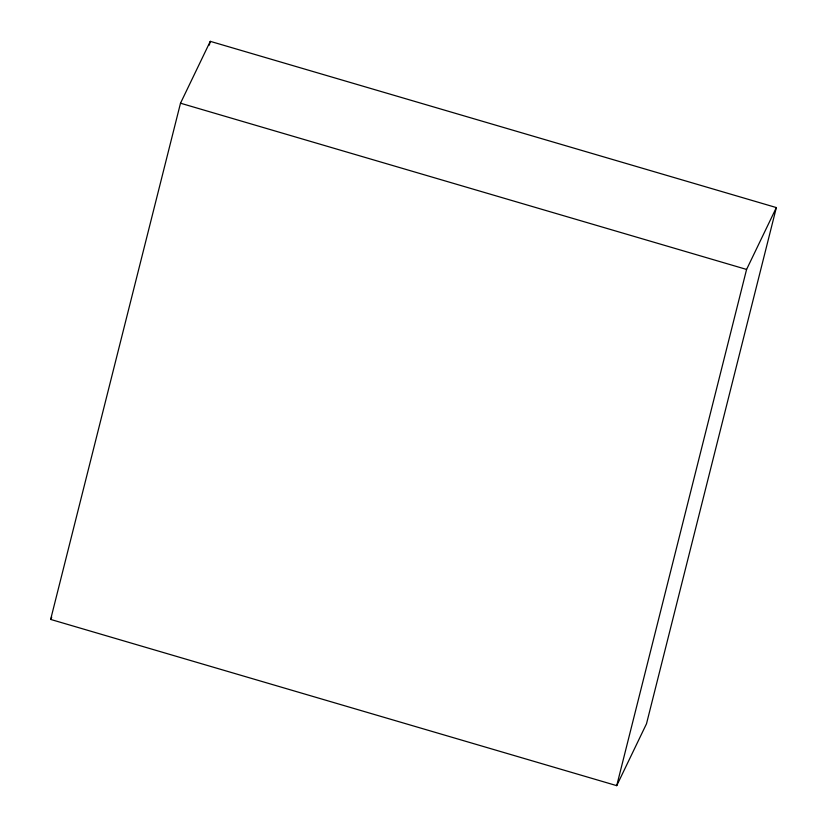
<?xml version="1.0" encoding="UTF-8"?>
<svg xmlns="http://www.w3.org/2000/svg" width="827" height="827" viewBox="0 0 827 827"><rect width="100%" height="100%" fill="white"/><g stroke="black" fill="none" stroke-linecap="round" stroke-linejoin="round"><path stroke-width="1.24" d="M50.643 619.423L180.503 103.21L210.275 41.35L776.357 207.577L646.497 723.79L616.725 785.65L50.643 619.423L51.75 617.128M209.324 45.113L210.275 41.35M616.725 785.65L746.585 269.437L776.357 207.577M180.503 103.21L746.585 269.437"/></g></svg>
